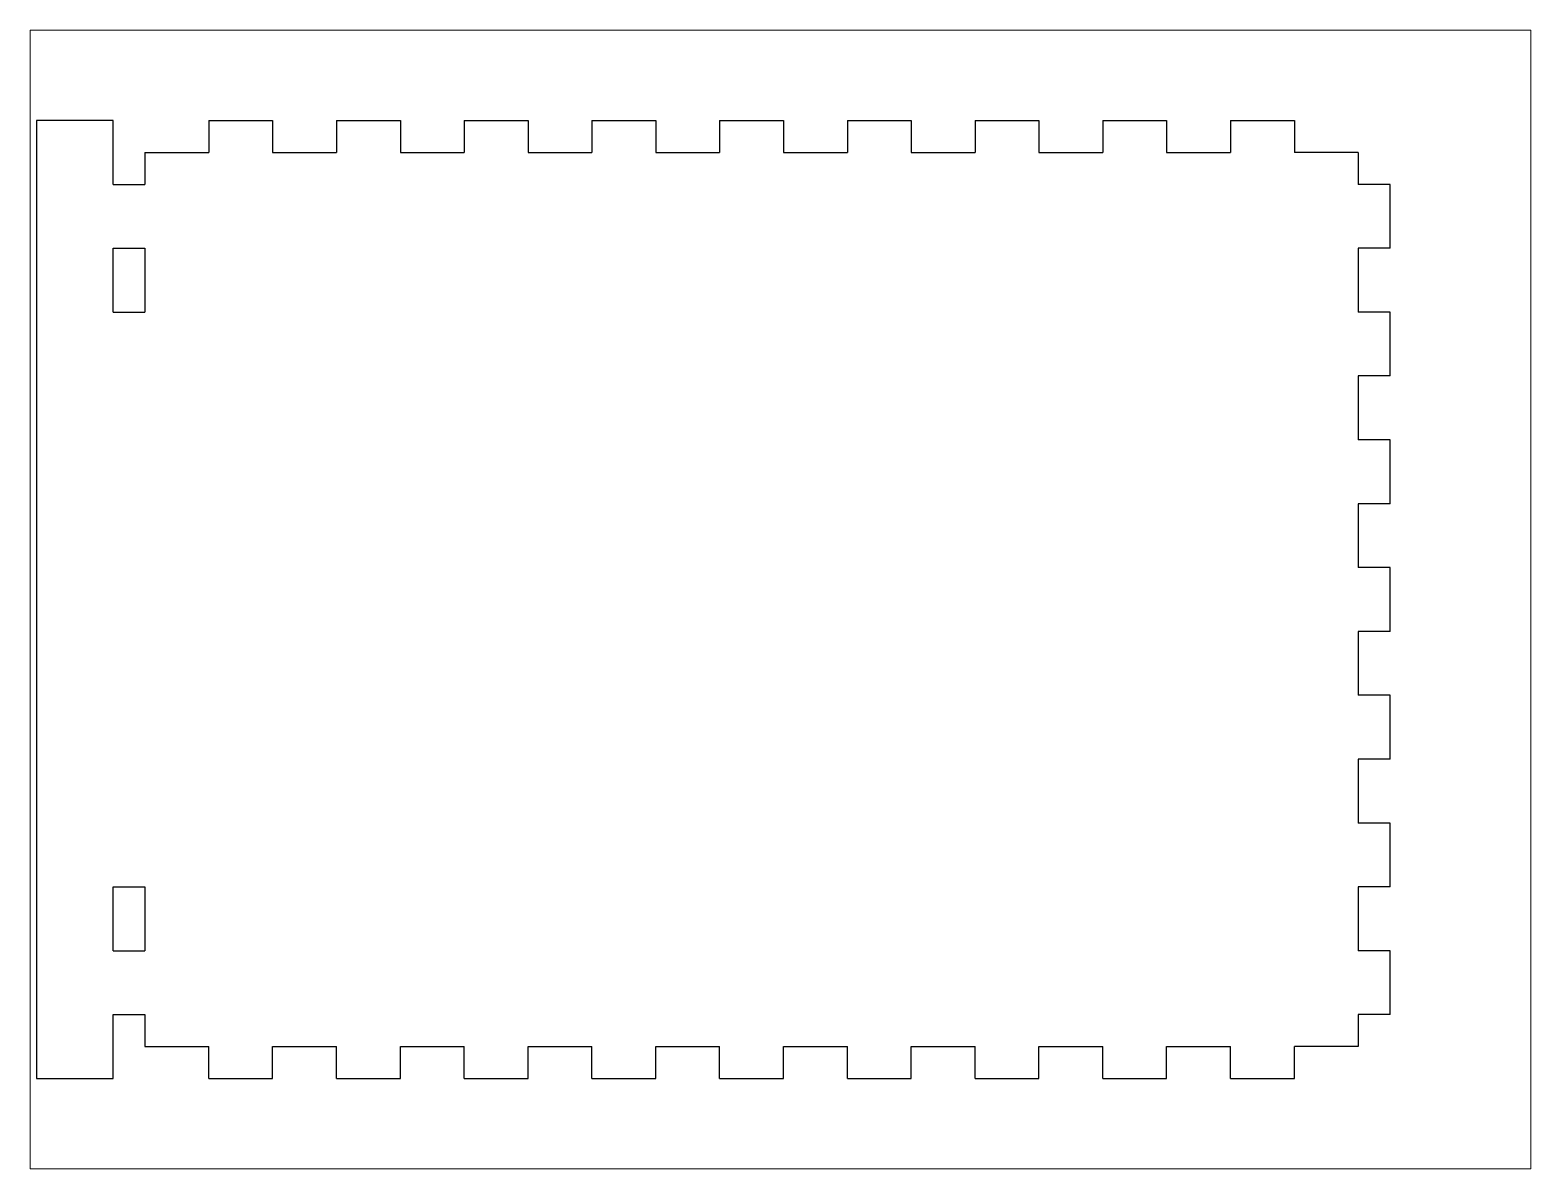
# Paper-space layout 'Layout1' of a CAD drawing. Header units: millimetres. Extents: x 26 to 231, y 20 to 176.
# The model-space entities are those that its viewports show. They can reach past a viewport. Long polylines and large blocks are cut down to what shows.
import ezdxf

# ---------------------------------------------------------------- set-up
doc = ezdxf.new("R2010")
doc.units = ezdxf.units.MM
doc.layers.add('Tallar', color=1, linetype='Continuous', lineweight=5)

msp = doc.modelspace()

# ---------------------------------------------------------------- linework, layer by layer
at = {"layer": 'Tallar', "linetype": 'Continuous', "lineweight": 25}
for p, q in [((12, 150), (0, 150)), ((0, 150), (0, 0)), ((12, 140), (12, 150)), ((27, 150), (37, 150)), ((27, 150), (27, 145)), ((37, 150), (37, 145)), ((47, 150), (57, 150)), ((47, 150), (47, 145)), ((57, 150), (57, 145)), ((67, 150), (77, 150)), ((67, 150), (67, 145)), ((77, 150), (77, 145)), ((87, 150), (97, 150)), ((87, 150), (87, 145)), ((97, 150), (97, 145)), ((107, 150), (117, 150)), ((107, 150), (107, 145)), ((117, 150), (117, 145)), ((127, 150), (137, 150)), ((127, 150), (127, 145)), ((137, 150), (137, 145)), ((147, 150), (157, 150)), ((147, 150), (147, 145)), ((157, 150), (157, 145)), ((167, 150), (177, 150)), ((167, 150), (167, 145)), ((177, 150), (177, 145)), ((187, 150), (197, 150)), ((187, 150), (187, 145)), ((197, 150), (197, 145)), ((17, 145), (27, 145)), ((17, 145), (17, 140)), ((37, 145), (47, 145)), ((57, 145), (67, 145)), ((77, 145), (87, 145)), ((97, 145), (107, 145)), ((117, 145), (127, 145)), ((137, 145), (147, 145)), ((157, 145), (167, 145)), ((177, 145), (187, 145)), ((207, 145), (197, 145)), ((207, 145), (207, 140)), ((12, 140), (17, 140)), ((212, 140), (207, 140)), ((212, 130), (212, 140)), ((12, 120), (12, 130)), ((12, 130), (17, 130)), ((17, 130), (17, 120)), ((207, 130), (207, 120)), ((212, 130), (207, 130)), ((12, 120), (17, 120)), ((212, 120), (207, 120)), ((212, 110), (212, 120)), ((207, 110), (207, 100)), ((212, 110), (207, 110)), ((212, 100), (207, 100)), ((212, 90), (212, 100)), ((207, 90), (207, 80)), ((212, 90), (207, 90)), ((212, 80), (207, 80)), ((212, 70), (212, 80)), ((207, 70), (207, 60)), ((212, 70), (207, 70)), ((212, 60), (207, 60)), ((212, 50), (212, 60)), ((207, 50), (207, 40)), ((212, 50), (207, 50)), ((212, 40), (207, 40)), ((212, 30), (212, 40)), ((12, 20), (12, 30)), ((12, 30), (17, 30)), ((17, 30), (17, 20)), ((207, 30), (207, 20)), ((212, 30), (207, 30)), ((12, 20), (17, 20)), ((212, 20), (207, 20)), ((212, 10), (212, 20)), ((12, 0), (12, 10)), ((12, 10), (17, 10)), ((17, 10), (17, 5)), ((207, 10), (207, 5)), ((212, 10), (207, 10)), ((17, 5), (27, 5)), ((27, 0), (27, 5)), ((37, 0), (37, 5)), ((37, 5), (47, 5)), ((47, 0), (47, 5)), ((57, 0), (57, 5)), ((57, 5), (67, 5)), ((67, 0), (67, 5)), ((77, 0), (77, 5)), ((77, 5), (87, 5)), ((87, 0), (87, 5)), ((97, 0), (97, 5)), ((97, 5), (107, 5)), ((107, 0), (107, 5)), ((117, 0), (117, 5)), ((117, 5), (127, 5)), ((127, 0), (127, 5)), ((137, 0), (137, 5)), ((137, 5), (147, 5)), ((147, 0), (147, 5)), ((157, 0), (157, 5)), ((157, 5), (167, 5)), ((167, 0), (167, 5)), ((177, 0), (177, 5)), ((177, 5), (187, 5)), ((187, 0), (187, 5)), ((197, 0), (197, 5)), ((207, 5), (197, 5)), ((0, 0), (12, 0)), ((27, 0), (37, 0)), ((47, 0), (57, 0)), ((67, 0), (77, 0)), ((87, 0), (97, 0)), ((107, 0), (117, 0)), ((127, 0), (137, 0)), ((147, 0), (157, 0)), ((167, 0), (177, 0)), ((187, 0), (197, 0))]:
    msp.add_line(p, q, dxfattribs=at)

psp = doc.layouts.get("Layout1")

# ---------------------------------------------------------------- viewports
at = {"layer": '0'}
psp.add_viewport(center=(128.5, 97.5), size=(205.6, 156), view_center_point=(116.53, 75), view_height=178.3528, dxfattribs=at)

doc.saveas('drawing.dxf')
